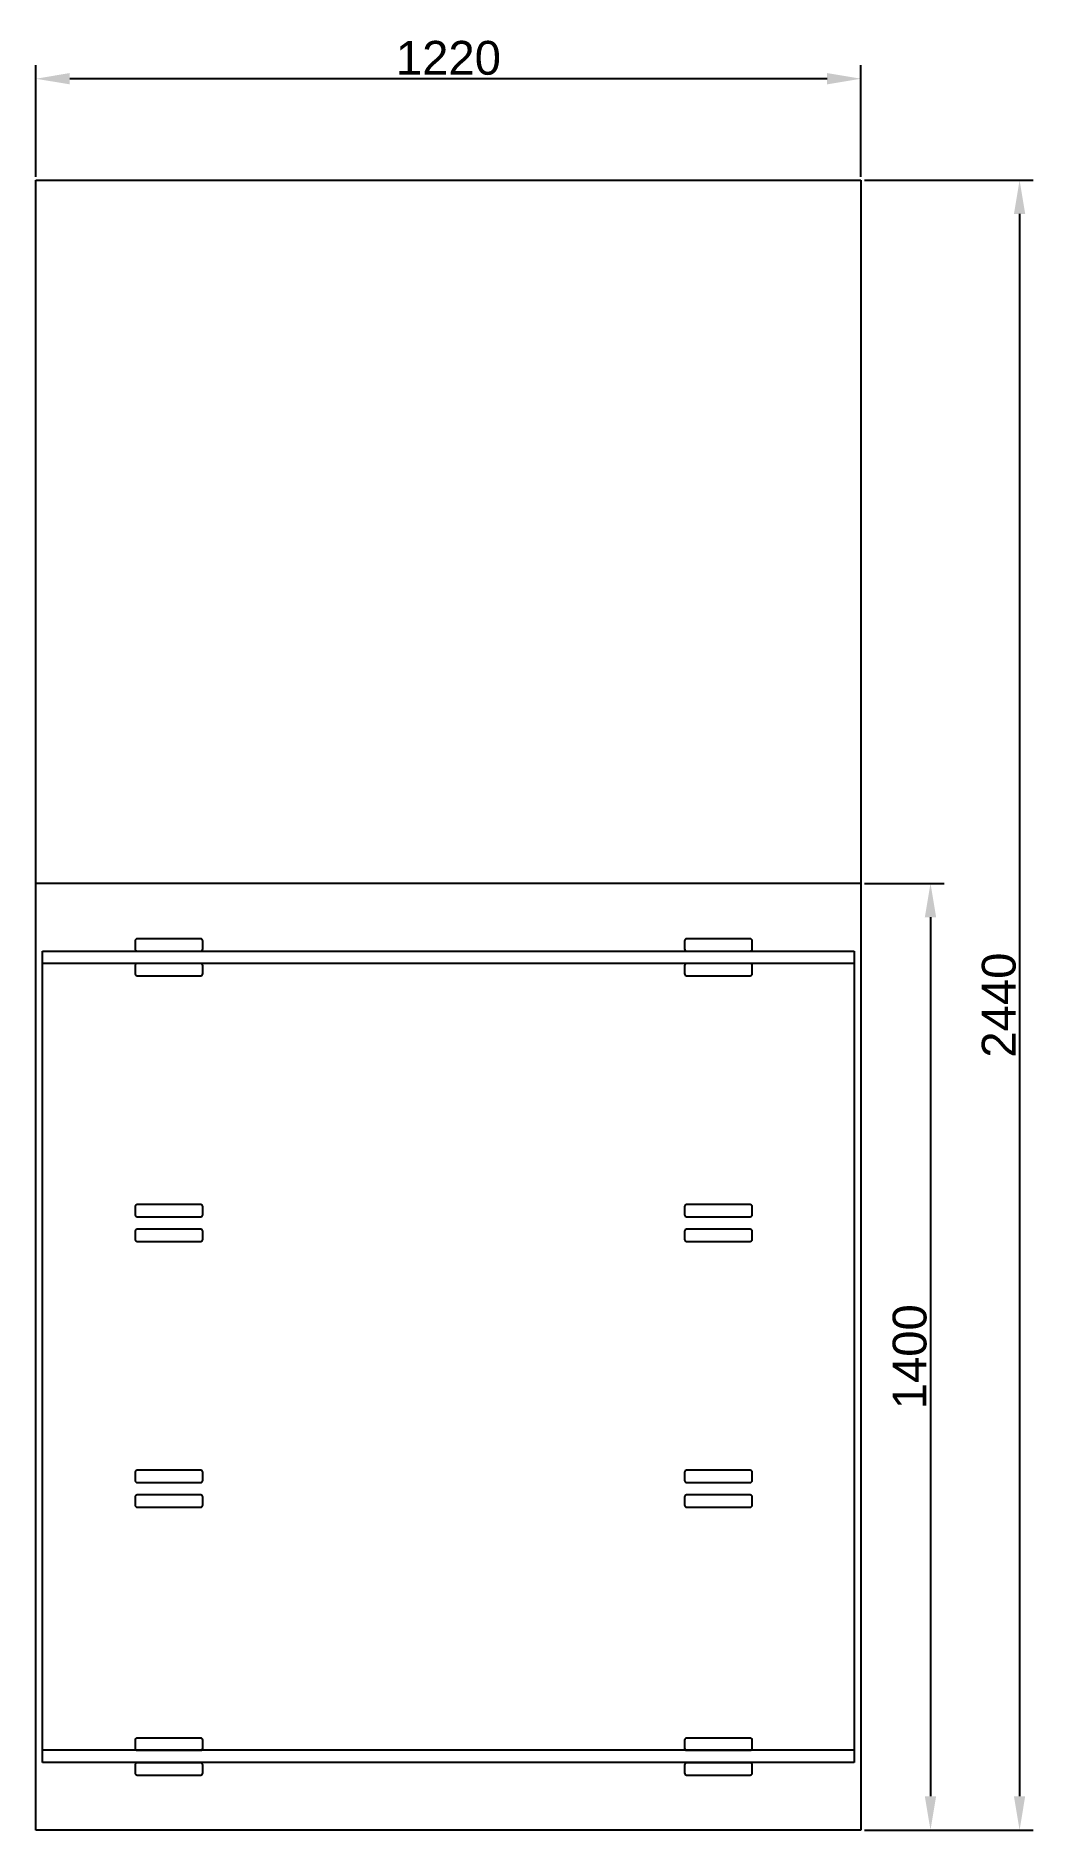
# Model space of a CAD drawing. Header units: millimetres. Extents: x 1462 to 2936, y 2236 to 4890.
import ezdxf

# ---------------------------------------------------------------- set-up
doc = ezdxf.new("R2010")
doc.units = ezdxf.units.MM
doc.styles.get("Standard").update_dxf_attribs({"font": 'arial.ttf'})
doc.dimstyles.new('jovi', dxfattribs={"dimtxt": 50, "dimasz": 50, "dimexe": 20, "dimexo": 5, "dimgap": 5, "dimtad": 1, "dimtxsty": 'Standard', "dimcen": 2.5, "dimclrd": 1, "dimclre": 254, "dimadec": 0, "dimazin": 0, "dimtfac": 1, "dimtmove": 0, "dimatfit": 3, "dimfxl": 1, "dimarcsym": 0})

# ---------------------------------------------------------------- blocks, each defined once
blk = doc.blocks.new('*D3')
at = {"color": 254, "lineweight": -2, "transparency": 16777216}
for p, q in [((2686.6, 4676.4), (2936.1, 4676.4)), ((2686.6, 2236.4), (2936.1, 2236.4))]:
    blk.add_line(p, q, dxfattribs=at)
at = {"color": 1, "lineweight": -2, "transparency": 16777216}
blk.add_line((2916.1, 4626.4), (2916.1, 2286.4), dxfattribs=at)
at = {"color": 1, "transparency": 16777216}
for points in [[(2907.8, 4626.4), (2924.4, 4626.4), (2916.1, 4676.4)], [(2907.8, 2286.4), (2924.4, 2286.4), (2916.1, 2236.4)]]:
    blk.add_solid(points, dxfattribs=at)
at = {"layer": 'Defpoints', "color": 0, "transparency": 16777216}
for p in [(2681.6, 4676.4), (2681.6, 2236.4), (2916.1, 2236.4)]:
    blk.add_point(p, dxfattribs=at)
at = {"color": 0, "transparency": 16777216, "insert": (2885.6, 3456.4), "char_height": 50, "attachment_point": 5, "rotation": 90}
blk.add_mtext('2440', dxfattribs=at)
blk = doc.blocks.new('*D4')
at = {"color": 254, "lineweight": -2, "transparency": 16777216}
for p, q in [((1461.6, 4681.4), (1461.6, 4846.3)), ((2681.6, 4681.4), (2681.6, 4846.3))]:
    blk.add_line(p, q, dxfattribs=at)
at = {"color": 1, "lineweight": -2, "transparency": 16777216}
blk.add_line((2631.6, 4826.3), (1511.6, 4826.3), dxfattribs=at)
at = {"color": 1, "transparency": 16777216}
for points in [[(1511.6, 4834.7), (1511.6, 4818), (1461.6, 4826.3)], [(2631.6, 4834.7), (2631.6, 4818), (2681.6, 4826.3)]]:
    blk.add_solid(points, dxfattribs=at)
at = {"layer": 'Defpoints', "color": 0, "transparency": 16777216}
for p in [(1461.6, 4826.3), (1461.6, 4676.4), (2681.6, 4676.4)]:
    blk.add_point(p, dxfattribs=at)
at = {"color": 0, "transparency": 16777216, "insert": (2071.6, 4856.9), "char_height": 50, "attachment_point": 5}
blk.add_mtext('1220', dxfattribs=at)
blk = doc.blocks.new('*D5')
at = {"color": 254, "lineweight": -2, "transparency": 16777216}
for p, q in [((2686.6, 3636.4), (2804.4, 3636.4)), ((2686.6, 2236.4), (2804.4, 2236.4))]:
    blk.add_line(p, q, dxfattribs=at)
at = {"color": 1, "lineweight": -2, "transparency": 16777216}
blk.add_line((2784.4, 3586.4), (2784.4, 2286.4), dxfattribs=at)
at = {"color": 1, "transparency": 16777216}
for points in [[(2776, 3586.4), (2792.7, 3586.4), (2784.4, 3636.4)], [(2776, 2286.4), (2792.7, 2286.4), (2784.4, 2236.4)]]:
    blk.add_solid(points, dxfattribs=at)
at = {"layer": 'Defpoints', "color": 0, "transparency": 16777216}
for p in [(2681.6, 3636.4), (2681.6, 2236.4), (2784.4, 2236.4)]:
    blk.add_point(p, dxfattribs=at)
at = {"color": 0, "transparency": 16777216, "insert": (2753.8, 2936.4), "char_height": 50, "attachment_point": 5, "rotation": 90}
blk.add_mtext('1400', dxfattribs=at)

msp = doc.modelspace()

# ---------------------------------------------------------------- linework, layer by layer
for p, q in [((1461.629, 2236.432), (1461.629, 4676.432)), ((1461.629, 4676.432), (2681.629, 4676.432)), ((2681.629, 4676.432), (2681.629, 2236.432)), ((2681.629, 3636.432), (1461.629, 3636.432)), ((1471.629, 2336.432), (1471.629, 3536.432)), ((2671.629, 3536.432), (2671.629, 2336.432)), ((2681.629, 2236.432), (1461.629, 2236.432))]:
    msp.add_line(p, q)
at = {"color": 31, "true_color": 0xfecc66}
for p, q in [((1471.629, 3536.432), (2671.629, 3536.432)), ((1471.629, 3518.432), (2671.629, 3518.432)), ((2671.629, 2354.432), (1471.629, 2354.432)), ((2671.629, 2336.432), (1471.629, 2336.432))]:
    msp.add_line(p, q, dxfattribs=at)
for points in [[(1708.42, 3539.432), (1708.42, 3551.532, 0.41421356), (1705.42, 3554.532), (1611.42, 3554.532, 0.41421356), (1608.42, 3551.532), (1608.42, 3539.432, 0.41421356), (1611.42, 3536.432), (1705.42, 3536.432, 0.41421356)], [(2520.769, 3539.432), (2520.769, 3551.532, 0.41421356), (2517.769, 3554.532), (2423.769, 3554.532, 0.41421356), (2420.769, 3551.532), (2420.769, 3539.432, 0.41421356), (2423.769, 3536.432), (2517.769, 3536.432, 0.41421356)], [(1708.42, 3502.932), (1708.42, 3515.032, 0.41421356), (1705.42, 3518.032), (1611.42, 3518.032, 0.41421356), (1608.42, 3515.032), (1608.42, 3502.932, 0.41421356), (1611.42, 3499.932), (1705.42, 3499.932, 0.41421356)], [(2520.769, 3502.932), (2520.769, 3515.032, 0.41421356), (2517.769, 3518.032), (2423.769, 3518.032, 0.41421356), (2420.769, 3515.032), (2420.769, 3502.932, 0.41421356), (2423.769, 3499.932), (2517.769, 3499.932, 0.41421356)], [(1708.42, 3146.432), (1708.42, 3158.532, 0.41421356), (1705.42, 3161.532), (1611.42, 3161.532, 0.41421356), (1608.42, 3158.532), (1608.42, 3146.432, 0.41421356), (1611.42, 3143.432), (1705.42, 3143.432, 0.41421356)], [(2520.769, 3146.432), (2520.769, 3158.532, 0.41421356), (2517.769, 3161.532), (2423.769, 3161.532, 0.41421356), (2420.769, 3158.532), (2420.769, 3146.432, 0.41421356), (2423.769, 3143.432), (2517.769, 3143.432, 0.41421356)], [(1708.42, 3109.932), (1708.42, 3122.032, 0.41421356), (1705.42, 3125.032), (1611.42, 3125.032, 0.41421356), (1608.42, 3122.032), (1608.42, 3109.932, 0.41421356), (1611.42, 3106.932), (1705.42, 3106.932, 0.41421356)], [(2520.769, 3109.932), (2520.769, 3122.032, 0.41421356), (2517.769, 3125.032), (2423.769, 3125.032, 0.41421356), (2420.769, 3122.032), (2420.769, 3109.932, 0.41421356), (2423.769, 3106.932), (2517.769, 3106.932, 0.41421356)], [(1708.42, 2753.432), (1708.42, 2765.532, 0.41421356), (1705.42, 2768.532), (1611.42, 2768.532, 0.41421356), (1608.42, 2765.532), (1608.42, 2753.432, 0.41421356), (1611.42, 2750.432), (1705.42, 2750.432, 0.41421356)], [(2520.769, 2753.432), (2520.769, 2765.532, 0.41421356), (2517.769, 2768.532), (2423.769, 2768.532, 0.41421356), (2420.769, 2765.532), (2420.769, 2753.432, 0.41421356), (2423.769, 2750.432), (2517.769, 2750.432, 0.41421356)], [(1708.42, 2716.932), (1708.42, 2729.032, 0.41421356), (1705.42, 2732.032), (1611.42, 2732.032, 0.41421356), (1608.42, 2729.032), (1608.42, 2716.932, 0.41421356), (1611.42, 2713.932), (1705.42, 2713.932, 0.41421356)], [(2520.769, 2716.932), (2520.769, 2729.032, 0.41421356), (2517.769, 2732.032), (2423.769, 2732.032, 0.41421356), (2420.769, 2729.032), (2420.769, 2716.932, 0.41421356), (2423.769, 2713.932), (2517.769, 2713.932, 0.41421356)], [(1708.42, 2357.432), (1708.42, 2369.532, 0.41421356), (1705.42, 2372.532), (1611.42, 2372.532, 0.41421356), (1608.42, 2369.532), (1608.42, 2357.432, 0.41421356), (1611.42, 2354.432), (1705.42, 2354.432, 0.41421356)], [(2520.769, 2357.432), (2520.769, 2369.532, 0.41421356), (2517.769, 2372.532), (2423.769, 2372.532, 0.41421356), (2420.769, 2369.532), (2420.769, 2357.432, 0.41421356), (2423.769, 2354.432), (2517.769, 2354.432, 0.41421356)], [(1708.42, 2320.932), (1708.42, 2333.032, 0.41421356), (1705.42, 2336.032), (1611.42, 2336.032, 0.41421356), (1608.42, 2333.032), (1608.42, 2320.932, 0.41421356), (1611.42, 2317.932), (1705.42, 2317.932, 0.41421356)], [(2520.769, 2320.932), (2520.769, 2333.032, 0.41421356), (2517.769, 2336.032), (2423.769, 2336.032, 0.41421356), (2420.769, 2333.032), (2420.769, 2320.932, 0.41421356), (2423.769, 2317.932), (2517.769, 2317.932, 0.41421356)]]:
    msp.add_lwpolyline(points, format="xyb", close=True)

# ---------------------------------------------------------------- dimensions: what is measured, and where the dimension line sits
dim = msp.add_linear_dim(base=(1461.629, 4826.333), p1=(2681.629, 4676.432), p2=(1461.629, 4676.432), dimstyle='jovi')
dim.commit()
dim.dimension.update_dxf_attribs({"geometry": '*D4', "text_midpoint": (2071.629, 4856.862)})
for base, p1, picture, middle in [((2916.114, 2236.432), (2681.629, 4676.432), '*D3', (2885.585, 3456.432)), ((2784.364, 2236.432), (2681.629, 3636.432), '*D5', (2753.836, 2936.432))]:
    dim = msp.add_linear_dim(base=base, p1=p1, p2=(2681.629, 2236.432), angle=270, dimstyle='jovi')
    dim.commit()
    dim.dimension.update_dxf_attribs({"geometry": picture, "text_midpoint": middle})

doc.saveas('drawing.dxf')
